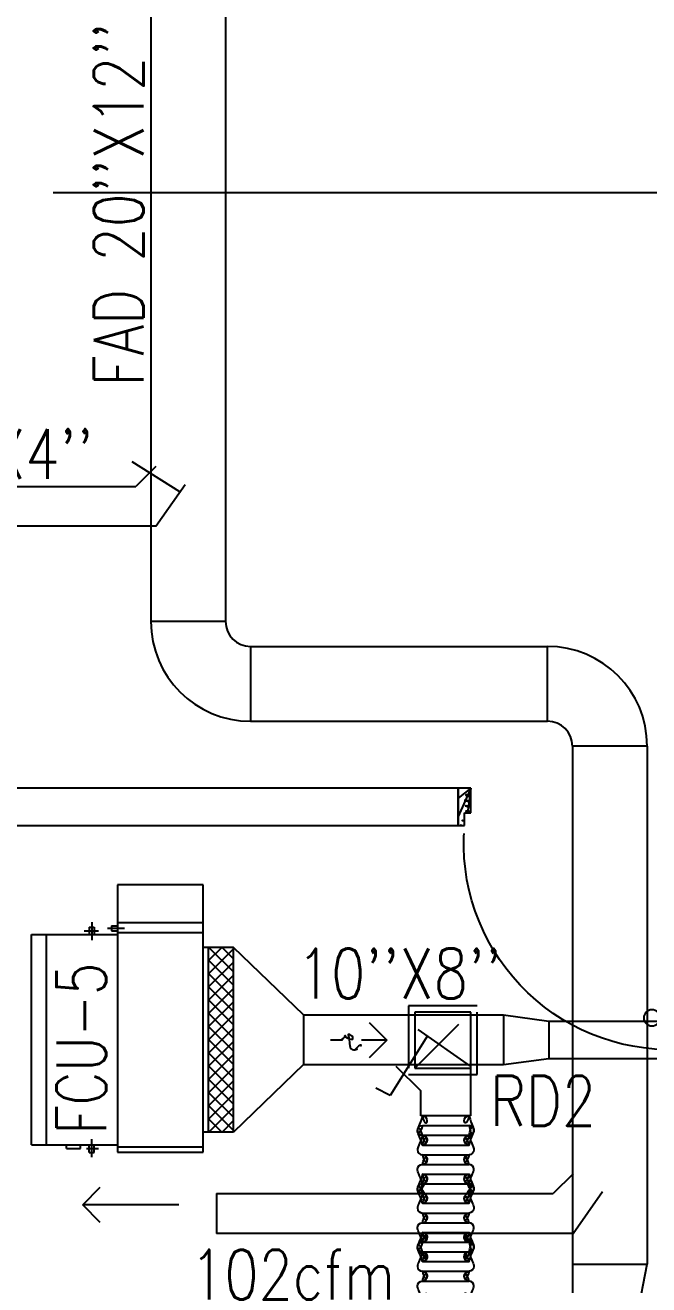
# Model space of a CAD drawing. Extents: x 417866231.7 to 417866328.5, y 43498046.7 to 43498124.2.
# Drawn here: x 417866272.47 to 417866274.97, y 43498086.42 to 43498091.48 of the extents above; entities that cross this region are included whole.
import ezdxf

# ---------------------------------------------------------------- set-up
doc = ezdxf.new("R2010")
doc.units = 0
doc.header["$MEASUREMENT"] = 0
doc.linetypes.add('CENTERX2', pattern=[4, 2.5, -0.5, 0.5, -0.5])
doc.linetypes.add('HIDDEN', pattern=[0.375, 0.25, -0.125])
doc.layers.get('0').update_dxf_attribs({"linetype": 'CONTINUOUS'})
for name, color, linetype in [('AXES', 11, 'CENTERX2'), ('DOOR', 9, 'CONTINUOUS'), ('DUCT', 6, 'CONTINUOUS'), ('FCU', 6, 'CONTINUOUS'), ('HAT', 11, 'CONTINUOUS'), ('M-AC-FLEX', 7, 'CONTINUOUS'), ('M-EGU.', 2, 'CONTINUOUS'), ('M-TEXT', 2, 'CONTINUOUS'), ('WALL', 9, 'CONTINUOUS')]:
    doc.layers.add(name, color=color, linetype=linetype)
doc.styles.add('ROMANS', font='ROMANS.shx', dxfattribs={"width": 0.6})
pattern_1 = [(45, (0, 0), (-26.51650429449553, 26.51650429449553), [])]

# ---------------------------------------------------------------- blocks, each defined once
blk = doc.blocks.new('DOOR90')
at = {"layer": 'DOOR', "color": 7, "linetype": 'ByBlock'}
for p, q in [((-150, 0), (0, 0)), ((-150, 0), (-150, -25)), ((0, -50), (-113.7099299924448, 0)), ((0, -50), (-40.1457343158545, 0)), ((0, -50), (0, 0)), ((-1000, -25), (-1050, -25)), ((-1050, -75), (-1050, -25)), ((-1050, -25), (-1050, -75)), ((-1000, -41.9999999999709), (-1020, -41.9999999999709)), ((-1020, -42), (-1020, -58)), ((-1000, -25), (-1000, -41.9999999999709)), ((-877.6424572214019, -17.79999999995925), (-967.6424572214019, -17.79999999995925)), ((-967.6424572214019, -25), (-967.6424572214019, -17.79999999995925)), ((-955.0424572214251, -8.799999999959255), (-890.2424572213786, -8.799999999959255)), ((-955.0424572214251, -17.79999999995925), (-955.0424572214251, -8.799999999959255)), ((-955.0424572214251, -17.79999999995925), (-890.2424572213786, -17.79999999995925)), ((-890.2424572213786, -17.79999999995925), (-890.2424572213786, -8.799999999959255)), ((-877.6424572214019, -25), (-877.6424572214019, -17.79999999995925)), ((-200, -25), (-150, -25)), ((-200, -42), (-200, -25)), ((-180, -42), (-200, -42)), ((-180, -58), (-180, -42)), ((-150, -25), (-100, -25)), ((-150, -75), (-150, -25)), ((-100, -25), (-100, -50)), ((0, -50), (-100, -36.64271395650576)), ((-100, -50), (0, -50)), ((-1000, -75), (-1050, -74.99999999947613)), ((-1000, -58), (-1020, -58)), ((-1000, -58), (-1000, -75)), ((-967.6424572214019, -75), (-967.6424572214019, -82.20000000004075)), ((-877.6424572214019, -82.20000000004075), (-967.6424572214019, -82.20000000004075)), ((-955.0424572214251, -82.20000000004075), (-890.2424572213786, -82.20000000004075)), ((-955.0424572214251, -82.20000000004075), (-955.0424572214251, -91.20000000004075)), ((-955.0424572214251, -91.20000000004075), (-890.2424572213786, -91.20000000004075)), ((-890.2424572213786, -82.20000000004075), (-890.2424572213786, -91.20000000004075)), ((-877.6424572214019, -75), (-877.6424572214019, -82.20000000004075)), ((-200, -58), (-180, -58)), ((-200, -75), (-200, -58)), ((-150, -75), (-200, -75)), ((0, -850), (-113.7099299924448, -900)), ((-100, -875), (-100, -850)), ((0, -850), (-100, -863.3572860434942)), ((-100, -850), (0, -850)), ((0, -850), (-40.1457343158545, -900)), ((0, -850), (0, -900)), ((-150, -875), (-100, -875)), ((-150, -900), (-150, -875)), ((-150, -900), (0, -900)), ((0, -900), (-150, -900))]:
    blk.add_line(p, q, dxfattribs=at)
at = {"layer": 'DOOR', "linetype": 'ByBlock'}
for p, q in [((-200, -25), (-1000, -25)), ((-200, -42), (-1000, -41.9999999999709)), ((-200, -58), (-1000, -58)), ((-1000, -75), (-200, -75))]:
    blk.add_line(p, q, dxfattribs=at)
at = {"layer": 'DOOR', "color": 7, "linetype": 'ByBlock'}
for centre in [(-922.6424572214019, 23.53094421501737), (-922.6424572214019, -123.5309442149592)]:
    blk.add_circle(centre, 32.39999999998526, dxfattribs=at)
for centre, radius, start, end in [((0, -50), 154.4019578127773, 161.1052885482714, 166.2857707768669), ((0, -50), 94.40195781277725, 148.0181880328085, 180), ((0, -50), 134.4019578127773, 158.159849394549, 169.2800236450682), ((0, -50), 114.4019578127773, 154.0838418822192, 167.37742587102), ((0, -50), 74.40195781277725, 137.7764264185456, 180), ((0, -50), 54.40195781277725, 113.2073828924446, 180), ((0, -50), 34.40195781277725, 90, 180), ((0, -50), 14.40195781277725, 90, 180), ((0, -850), 94.40195781277725, 180, 211.9818119671915), ((0, -850), 74.40195781277725, 180, 222.2235735814543), ((0, -850), 54.40195781277725, 180, 246.7926171075554), ((0, -850), 34.40195781277725, 180, 270), ((0, -850), 14.40195781277725, 180, 270), ((0, -850), 154.4019578127773, 193.7142292231331, 198.8947114517286), ((0, -850), 134.4019578127773, 190.7199763549318, 201.840150605451)]:
    blk.add_arc(centre, radius, start, end, dxfattribs=at)
at = {"layer": 'DOOR', "linetype": 'HIDDEN', "ltscale": 0.5}
blk.add_arc((-222.2222222220153, -49.99999999976717), 828.155208510499, 178.270116378131, 275.0030377036063, dxfattribs=at)
blk = doc.blocks.new('*X29')
at = {"color": 0}
for p, q in [((16890.47746209932, -2466.570672882412), (16943.4517006644, -2413.596434317336)), ((16890.47746209932, -2519.603681471403), (16990.47746209933, -2419.603681471401)), ((16990.47746209933, -2512.466117304769), (16891.6077791119, -2413.596434317336)), ((16990.47746209933, -2459.433108715778), (16944.64078770089, -2413.596434317336)), ((16990.47746209933, -2565.49912589376), (16890.47746209932, -2465.499125893757)), ((16890.47746209932, -2572.636690060394), (16990.47746209933, -2472.636690060392)), ((16990.47746209933, -2618.532134482751), (16890.47746209932, -2518.532134482748)), ((16890.47746209932, -2625.669698649385), (16990.47746209933, -2525.669698649383)), ((16990.47746209933, -2671.565143071742), (16890.47746209932, -2571.565143071739)), ((16890.47746209932, -2678.702707238376), (16990.47746209933, -2578.702707238374)), ((16990.47746209933, -2724.598151660733), (16890.47746209932, -2624.59815166073)), ((16890.47746209932, -2731.735715827367), (16990.47746209933, -2631.735715827365)), ((16990.47746209933, -2777.631160249724), (16890.47746209932, -2677.631160249721)), ((16890.47746209932, -2784.768724416358), (16990.47746209933, -2684.768724416357)), ((16990.47746209933, -2830.664168838715), (16890.47746209932, -2730.664168838713)), ((16890.47746209932, -2837.801733005349), (16990.47746209933, -2737.801733005348)), ((16990.47746209933, -2883.697177427706), (16890.47746209932, -2783.697177427704)), ((16890.47746209932, -2890.83474159434), (16990.47746209933, -2790.834741594339)), ((16990.47746209933, -2936.730186016697), (16890.47746209932, -2836.730186016694)), ((16890.47746209932, -2943.867750183331), (16990.47746209933, -2843.86775018333)), ((16990.47746209933, -2989.763194605689), (16890.47746209932, -2889.763194605686)), ((16890.47746209932, -2996.900758772323), (16990.47746209933, -2896.900758772321)), ((16990.47746209933, -3042.796203194679), (16890.47746209932, -2942.796203194677)), ((16890.47746209932, -3049.933767361314), (16990.47746209933, -2949.933767361312)), ((16990.47746209933, -3095.82921178367), (16890.47746209932, -2995.829211783668)), ((16890.47746209932, -3102.966775950305), (16990.47746209933, -3002.966775950303)), ((16990.47746209933, -3148.862220372662), (16890.47746209932, -3048.862220372659)), ((16891.53081232129, -3154.946434317336), (16990.47746209933, -3055.999784539294)), ((16943.52866745501, -3154.946434317336), (16890.47746209932, -3101.89522896165)), ((16944.56382091028, -3154.946434317336), (16990.47746209933, -3109.032793128285))]:
    blk.add_line(p, q, dxfattribs=at)
blk = doc.blocks.new('WHE06')
at = {"color": 3}
for p, q in [((688.9750000238419, 621.5), (346.0749999880791, 621.5)), ((346.0749999880791, 621.5), (346.0749999880791, 469.1000000014901)), ((688.9750000238419, 469.1000000014901), (688.9750000238419, 621.5)), ((242.1000000238419, 472.1842434704304), (242.1000000238419, 399.4801759719849)), ((321.0749999880791, 457.6499999985099), (321.0749999880791, 437.6499999985099)), ((321.0749999880791, 457.6499999985099), (346.0749999880791, 457.6499999985099)), ((60.32499998807907, -422.25), (60.32499998807907, 422.25)), ((212.2971614003181, 437.25), (269.0589052438736, 437.25)), ((232.1000000238419, 452.25), (232.1000000238419, 422.25)), ((232.1000000238419, 452.25), (252.1000000238419, 452.25)), ((252.1000000238419, 452.25), (252.1000000238419, 422.25)), ((304.9940044879913, 447.6499999985099), (373.2827185988426, 447.6499999985099)), ((321.0749999880791, 437.6499999985099), (346.0749999880791, 437.6499999985099)), ((346.0749999880791, 430.4178223386407), (688.9750000238419, 430.4178223386407)), ((811.1999999880791, 370.6749999970198), (688.9750000238419, 370.6749999970198)), ((711.1999999880791, -370.6749999970198), (711.1999999880791, 370.6749999970198)), ((811.1999999880791, -370.6749999970198), (811.1999999880791, 370.6749999970198)), ((242.1000000238419, -472.1842434704304), (242.1000000238419, -399.4801759719849)), ((811.1999999880791, -370.6749999970198), (688.9750000238419, -370.6749999970198)), ((141.6357128024101, -437.25), (141.6357128024101, -422.25)), ((141.6357128024101, -437.25), (196.5700032711029, -437.25)), ((196.5700032711029, -437.25), (196.5700032711029, -422.25)), ((221.3790392279625, -437.25), (269.0589052438736, -437.25)), ((232.1000000238419, -452.25), (232.1000000238419, -422.25)), ((232.1000000238419, -452.25), (252.1000000238419, -452.25)), ((252.1000000238419, -452.25), (252.1000000238419, -422.25)), ((346.0749999880791, -430.4178223386407), (688.9750000238419, -430.4178223386407))]:
    blk.add_line(p, q, dxfattribs=at)
at = {"color": 6}
for p, q in [((346.0749999880791, 469.1000000014901), (346.0749999880791, -450.8250000029802)), ((688.9750000238419, 469.1000000014901), (346.0749999880791, 469.1000000014901)), ((688.9750000238419, -450.8250000029802), (688.9750000238419, 469.1000000014901)), ((0, -422.25), (0, 422.25)), ((0, 422.25), (346.0749999880791, 422.25)), ((0, -422.25), (346.0749999880791, -422.25)), ((346.0749999880791, -450.8250000029802), (688.9750000238419, -450.8250000029802))]:
    blk.add_line(p, q, dxfattribs=at)
at = {"color": 11}
blk.add_blockref('*X29', (-16179.27746212482, 2784.271434314549), dxfattribs=at)

msp = doc.modelspace()

# ---------------------------------------------------------------- hatches: boundary and pattern name
at = {"layer": 'HAT'}
h = msp.add_hatch(dxfattribs=at)
h.set_pattern_fill('ANSI31', color=256, scale=300, style=0)
h.set_pattern_definition(pattern_1)
h.paths.add_polyline_path([(417866273.8468633, 43498090.72208098), (417866274.1968633, 43498090.72208098), (417866274.1968633, 43498091.02208098), (417866273.8468633, 43498091.02208098)])
h = msp.add_hatch(dxfattribs=at)
h.set_pattern_fill('ANSI31', color=256, scale=300, style=0)
h.set_pattern_definition(pattern_1)
h.paths.add_polyline_path([(417866274.2168633, 43498090.72208098), (417866274.5668633, 43498090.72208098), (417866274.5668633, 43498091.02208098), (417866274.2168633, 43498091.02208098)])
h = msp.add_hatch(dxfattribs=at)
h.set_pattern_fill('ANSI31', color=256, scale=300, style=0)
h.set_pattern_definition(pattern_1)
h.paths.add_polyline_path([(417866274.2168633, 43498090.40208098), (417866274.5668633, 43498090.40208098), (417866274.5668633, 43498090.70208098), (417866274.2168633, 43498090.70208098)])

# ---------------------------------------------------------------- linework, layer by layer
at = {"layer": 'AXES'}
msp.add_line((417866307.0786051, 43498090.80878641), (417866239.0386051, 43498090.80878641), dxfattribs=at)
at = {"layer": 'DUCT', "linetype": 'ByBlock'}
for p, q in [((417866273.2705262, 43498094.45580465), (417866273.2705262, 43498089.08719017)), ((417866272.9705262, 43498091.83134733), (417866272.9705262, 43498089.08719017)), ((417866273.2705262, 43498089.08719017), (417866272.9705262, 43498089.08719017)), ((417866273.3705262, 43498088.98719016), (417866273.3705262, 43498088.68719017)), ((417866273.3705262, 43498088.98719016), (417866274.5611951, 43498088.98719016)), ((417866274.5611951, 43498088.68719017), (417866274.5611951, 43498088.98719016)), ((417866273.3705262, 43498088.68719017), (417866274.5611951, 43498088.68719017)), ((417866274.6611952, 43498088.58719017), (417866274.6611952, 43498084.52097195)), ((417866274.9611952, 43498088.58719017), (417866274.9611952, 43498086.50749288)), ((417866273.5827048, 43498087.50850714), (417866273.302303, 43498087.77918214)), ((417866273.5827048, 43498087.50850714), (417866274.3843002, 43498087.50850714)), ((417866273.5827048, 43498087.50850714), (417866273.5827048, 43498087.30850714)), ((417866274.3843002, 43498087.50850714), (417866274.3843002, 43498087.30850714)), ((417866274.3843002, 43498087.50850714), (417866274.5669932, 43498087.48350714)), ((417866274.5669932, 43498087.48350714), (417866274.5669932, 43498087.33350714)), ((417866274.5669932, 43498087.48350714), (417866277.8007208, 43498087.48350714)), ((417866274.3843002, 43498087.30850714), (417866274.5669932, 43498087.33350714)), ((417866274.5669932, 43498087.33350714), (417866277.8007208, 43498087.33350714)), ((417866273.5827048, 43498087.30850714), (417866273.302303, 43498087.03783214)), ((417866273.5827048, 43498087.30850714), (417866274.3843002, 43498087.30850714)), ((417866273.234079, 43498086.79050708), (417866273.234079, 43498086.63050708)), ((417866274.6611952, 43498086.50749288), (417866274.9611952, 43498086.50749288)), ((417866274.9111952, 43498086.25335851), (417866274.9611952, 43498086.50749288))]:
    msp.add_line(p, q, dxfattribs=at)
at = {"layer": 'DUCT'}
for p, q in [((417866273.0873059, 43498089.60813457), (417866272.8958374, 43498089.72828043)), ((417866272.9903237, 43498089.70962957), (417866272.9103237, 43498089.62962957)), ((417866271.5602343, 43498089.62962957), (417866272.9103237, 43498089.62962957)), ((417866272.9903237, 43498089.46962956), (417866273.1079148, 43498089.63756704)), ((417866272.9903237, 43498089.46962956), (417866271.5602343, 43498089.46962956)), ((417866274.9611952, 43498088.58719017), (417866274.6611952, 43498088.58719017)), ((417866274.2531841, 43498087.30263828), (417866274.0432622, 43498087.44962714)), ((417866274.0800529, 43498087.42386609), (417866273.9298705, 43498087.1845305)), ((417866273.9531841, 43498087.30263828), (417866274.0531841, 43498087.20263828)), ((417866274.2531841, 43498087.30263828), (417866274.2531841, 43498087.10263828)), ((417866273.9298705, 43498087.1845305), (417866273.8734286, 43498087.2133035)), ((417866273.9298705, 43498087.1845305), (417866273.9298705, 43498087.1845305)), ((417866274.0531841, 43498087.10263828), (417866274.0531841, 43498087.20263828)), ((417866274.2531841, 43498087.10263828), (417866274.0531841, 43498087.10263828)), ((417866274.6641684, 43498086.87050708), (417866274.5841684, 43498086.79050708)), ((417866273.234079, 43498086.79050708), (417866274.5841684, 43498086.79050708)), ((417866274.6641684, 43498086.63050708), (417866274.7817594, 43498086.79844456)), ((417866274.6641684, 43498086.63050708), (417866273.234079, 43498086.63050708))]:
    msp.add_line(p, q, dxfattribs=at)
at = {"layer": 'DUCT', "linetype": 'ByBlock'}
for centre, radius, start, end in [((417866273.3705262, 43498089.08719017), 0.4, 180, 270), ((417866273.3705262, 43498089.08719017), 0.1, 180, 270), ((417866274.5611951, 43498088.58719017), 0.4, 0, 90), ((417866274.5611951, 43498088.58719017), 0.1, 0, 90)]:
    msp.add_arc(centre, radius, start, end, dxfattribs=at)
at = {"layer": 'M-AC-FLEX', "color": 11}
for p, q in [((417866274.0594371, 43498087.06363825), (417866274.2469311, 43498087.06363825)), ((417866274.0594371, 43498087.02463821), (417866274.2469311, 43498087.02463821)), ((417866274.0594371, 43498086.98563818), (417866274.2469311, 43498086.98563818)), ((417866274.0594371, 43498086.9466382), (417866274.2469311, 43498086.9466382)), ((417866274.0594371, 43498086.9466382), (417866274.2469311, 43498086.9466382)), ((417866274.0594371, 43498086.90763817), (417866274.2469311, 43498086.90763817)), ((417866274.0594371, 43498086.90763817), (417866274.2469311, 43498086.90763817)), ((417866274.0594371, 43498086.8686382), (417866274.2469311, 43498086.8686382)), ((417866274.0594371, 43498086.82968647), (417866274.2469311, 43498086.82968647)), ((417866274.0594371, 43498086.82963816), (417866274.2469311, 43498086.82963816)), ((417866274.0594371, 43498086.79068644), (417866274.2469311, 43498086.79068644)), ((417866274.0594371, 43498086.79063813), (417866274.2469311, 43498086.79063813)), ((417866274.0594371, 43498086.7516864), (417866274.2469311, 43498086.7516864)), ((417866274.0594371, 43498086.71268643), (417866274.2469311, 43498086.71268643)), ((417866274.0594371, 43498086.71268643), (417866274.2469311, 43498086.71268643)), ((417866274.0594371, 43498086.67368639), (417866274.2469311, 43498086.67368639)), ((417866274.0594371, 43498086.67368639), (417866274.2469311, 43498086.67368639)), ((417866274.0594371, 43498086.63468642), (417866274.2469311, 43498086.63468642)), ((417866274.0594371, 43498086.59568638), (417866274.2469311, 43498086.59568638)), ((417866274.0594371, 43498086.59563807), (417866274.2469311, 43498086.59563807)), ((417866274.0594371, 43498086.55668635), (417866274.2469311, 43498086.55668635)), ((417866274.0594371, 43498086.55663804), (417866274.2469311, 43498086.55663804)), ((417866274.0594371, 43498086.51763801), (417866274.2469311, 43498086.51763801)), ((417866274.0594371, 43498086.47863803), (417866274.2469311, 43498086.47863803)), ((417866274.0594371, 43498086.47863803), (417866274.2469311, 43498086.47863803)), ((417866274.0594371, 43498086.439638), (417866274.2469311, 43498086.439638)), ((417866274.0594371, 43498086.439638), (417866274.2469311, 43498086.439638))]:
    msp.add_line(p, q, dxfattribs=at)
at = {"layer": 'M-AC-FLEX'}
for points in [[(417866274.0594371, 43498087.10263828, -1), (417866274.0594371, 43498087.06363825, 0.9999999999999997), (417866274.0594371, 43498087.02463827)], [(417866274.2469311, 43498087.10263828, 1), (417866274.2469311, 43498087.06363825, -0.9999999999999997), (417866274.2469311, 43498087.02463827)], [(417866274.0594371, 43498087.02463821, -1), (417866274.0594371, 43498086.98563818, 0.9999999999999997), (417866274.0594371, 43498086.9466382, -0.9999999999999997), (417866274.0594371, 43498086.90763817, 0.008922208175201772), (417866274.0587533, 43498086.90763817, 0.008922208175201772)], [(417866274.0594371, 43498087.02463827, -1), (417866274.0594371, 43498087.06363825)], [(417866274.0594371, 43498086.98563818, 1), (417866274.0594371, 43498087.02463821, -0.9999999999999997), (417866274.0594371, 43498087.06363819)], [(417866274.0594371, 43498087.06363819, 1), (417866274.0594371, 43498087.02463821)], [(417866274.2469311, 43498086.98563818, -1), (417866274.2469311, 43498087.02463821, 0.9999999999999997), (417866274.2469311, 43498087.06363819)], [(417866274.2469311, 43498087.02463821, 1), (417866274.2469311, 43498086.98563818, -0.9999999999999997), (417866274.2469311, 43498086.9466382, 1), (417866274.2469311, 43498086.90763817, -0.008922208175201772), (417866274.2476149, 43498086.90763817, -0.008922208175201772)], [(417866274.2469793, 43498087.02463833, 1.000000764127005), (417866274.2469311, 43498087.06363825)], [(417866274.2469793, 43498087.06363813, -1.000000764127005), (417866274.2469311, 43498087.02463821)], [(417866274.0594371, 43498086.82963816, 1), (417866274.0594371, 43498086.8686382, -0.9999999999999997), (417866274.0594371, 43498086.90763817, 0.9999999999999997), (417866274.0594371, 43498086.9466382, -0.008922208175201772), (417866274.0587533, 43498086.9466382, -0.008922208175201772)], [(417866274.2469311, 43498086.82963816, -1), (417866274.2469311, 43498086.8686382, 0.9999999999999997), (417866274.2469311, 43498086.90763817, -1), (417866274.2469311, 43498086.9466382, 0.008922208175201772), (417866274.2476149, 43498086.9466382, 0.008922208175201772)], [(417866274.0594371, 43498086.8686382, -1), (417866274.0594371, 43498086.82963816, 0.9999999999999997), (417866274.0594371, 43498086.79063819)], [(417866274.0687547, 43498086.83205656, -0.1251917153874746), (417866274.0594371, 43498086.82968647, 0.9999999999999997), (417866274.0594371, 43498086.7906865)], [(417866274.0594371, 43498086.7906865, -1), (417866274.0594371, 43498086.82968647)], [(417866274.0594371, 43498086.7516864, 1), (417866274.0594371, 43498086.79068644, -0.9999999999999997), (417866274.0594371, 43498086.82968641)], [(417866274.0594371, 43498086.82968641, 1), (417866274.0594371, 43498086.79068644)], [(417866274.0594371, 43498086.79063819, -1), (417866274.0594371, 43498086.82963816)], [(417866274.0687547, 43498086.78826804, 0.1251917153874746), (417866274.0594371, 43498086.79063813, -0.9999999999999997), (417866274.0594371, 43498086.8296381)], [(417866274.0594371, 43498086.8296381, 1), (417866274.0594371, 43498086.79063813)], [(417866274.2469311, 43498086.8686382, 1), (417866274.2469311, 43498086.82963816, -0.9999999999999997), (417866274.2469311, 43498086.79063819)], [(417866274.2469311, 43498086.7516864, -1), (417866274.2469311, 43498086.79068644, 0.9999999999999997), (417866274.2469311, 43498086.82968641)], [(417866274.2376136, 43498086.83205657, 0.1251913587584281), (417866274.2469311, 43498086.82968647, -0.9999999999999997), (417866274.2469311, 43498086.7906865)], [(417866274.2376136, 43498086.78826803, -0.1251913587584281), (417866274.2469311, 43498086.79063813, 0.9999999999999997), (417866274.2469311, 43498086.8296381)], [(417866274.2469793, 43498086.79068656, 1.000000764127005), (417866274.2469311, 43498086.82968647)], [(417866274.2469793, 43498086.82968635, -1.000000764127005), (417866274.2469311, 43498086.79068644)], [(417866274.2469793, 43498086.79063825, 1.000000764127005), (417866274.2469311, 43498086.82963816)], [(417866274.2469793, 43498086.82963804, -1.000000764127005), (417866274.2469311, 43498086.79063813)], [(417866274.0594371, 43498086.79068644, -1), (417866274.0594371, 43498086.7516864, 0.9999999999999997), (417866274.0594371, 43498086.71268643, -0.9999999999999997), (417866274.0594371, 43498086.67368639, 0.008922208175201772), (417866274.0587533, 43498086.67368639, 0.008922208175201772)], [(417866274.2469311, 43498086.79068644, 1), (417866274.2469311, 43498086.7516864, -0.9999999999999997), (417866274.2469311, 43498086.71268643, 1), (417866274.2469311, 43498086.67368639, -0.008922208175201772), (417866274.2476149, 43498086.67368639, -0.008922208175201772)], [(417866274.0594371, 43498086.59568638, 1), (417866274.0594371, 43498086.63468642, -0.9999999999999997), (417866274.0594371, 43498086.67368639, 0.9999999999999997), (417866274.0594371, 43498086.71268643, -0.008922208175201772), (417866274.0587533, 43498086.71268643, -0.008922208175201772)], [(417866274.2469311, 43498086.59568638, -1), (417866274.2469311, 43498086.63468642, 0.9999999999999997), (417866274.2469311, 43498086.67368639, -1), (417866274.2469311, 43498086.71268643, 0.008922208175201772), (417866274.2476149, 43498086.71268643, 0.008922208175201772)], [(417866274.0594371, 43498086.63468642, -1), (417866274.0594371, 43498086.59568638, 0.9999999999999997), (417866274.0594371, 43498086.55668641)], [(417866274.0775438, 43498086.62237679, -0.5305381780534041), (417866274.0594371, 43498086.59563807, 0.9999999999999997), (417866274.0594371, 43498086.5566381)], [(417866274.2469311, 43498086.63468642, 1), (417866274.2469311, 43498086.59568638, -0.9999999999999997), (417866274.2469311, 43498086.55668641)], [(417866274.2288244, 43498086.62237679, 0.5305381780534041), (417866274.2469311, 43498086.59563807, -0.9999999999999997), (417866274.2469311, 43498086.5566381)], [(417866274.0594371, 43498086.55668641, -1), (417866274.0594371, 43498086.59568638)], [(417866274.0775438, 43498086.52994763, 0.5305381780534041), (417866274.0594371, 43498086.55668635, -0.9999999999999997), (417866274.0594371, 43498086.59568632)], [(417866274.0594371, 43498086.59568632, 1), (417866274.0594371, 43498086.55668635)], [(417866274.0594371, 43498086.5566381, -1), (417866274.0594371, 43498086.59563807)], [(417866274.0594371, 43498086.51763801, 1), (417866274.0594371, 43498086.55663804, -0.9999999999999997), (417866274.0594371, 43498086.59563801)], [(417866274.0594371, 43498086.59563801, 1), (417866274.0594371, 43498086.55663804)], [(417866274.2288244, 43498086.52994763, -0.5305381780534041), (417866274.2469311, 43498086.55668635, 0.9999999999999997), (417866274.2469311, 43498086.59568632)], [(417866274.2469311, 43498086.51763801, -1), (417866274.2469311, 43498086.55663804, 0.9999999999999997), (417866274.2469311, 43498086.59563801)], [(417866274.2469793, 43498086.55668647, 1.000000764127005), (417866274.2469311, 43498086.59568638)], [(417866274.2469793, 43498086.59568626, -1.000000764127005), (417866274.2469311, 43498086.55668635)], [(417866274.2469793, 43498086.55663816, 1.000000764127005), (417866274.2469311, 43498086.59563807)], [(417866274.2469793, 43498086.59563795, -1.000000764127005), (417866274.2469311, 43498086.55663804)], [(417866274.0594371, 43498086.55663804, -1), (417866274.0594371, 43498086.51763801, 0.9999999999999997), (417866274.0594371, 43498086.47863803, -0.9999999999999997), (417866274.0594371, 43498086.439638, 0.008922208175201772), (417866274.0587533, 43498086.439638, 0.008922208175201772)], [(417866274.2469311, 43498086.55663804, 1), (417866274.2469311, 43498086.51763801, -0.9999999999999997), (417866274.2469311, 43498086.47863803, 1), (417866274.2469311, 43498086.439638, -0.008922208175201772), (417866274.2476149, 43498086.439638, -0.008922208175201772)], [(417866274.0594371, 43498086.36163799, 1), (417866274.0594371, 43498086.40063802, -0.9999999999999997), (417866274.0594371, 43498086.439638, 0.9999999999999997), (417866274.0594371, 43498086.47863803, -0.008922208175201772), (417866274.0587533, 43498086.47863803, -0.008922208175201772)], [(417866274.2469311, 43498086.36163799, -1), (417866274.2469311, 43498086.40063802, 0.9999999999999997), (417866274.2469311, 43498086.439638, -1), (417866274.2469311, 43498086.47863803, 0.008922208175201772), (417866274.2476149, 43498086.47863803, 0.008922208175201772)]]:
    msp.add_lwpolyline(points, format="xyb", dxfattribs=at)
at = {"layer": 'M-EGU.', "linetype": 'HIDDEN'}
for p, q in [((417866274.2790887, 43498087.54428641), (417866274.0040886, 43498087.54428641)), ((417866274.0040886, 43498087.54428641), (417866274.0040886, 43498087.26928641)), ((417866274.2790887, 43498087.26928641), (417866274.2790887, 43498087.54428641)), ((417866274.0290887, 43498087.29428641), (417866274.2540886, 43498087.51928641)), ((417866274.0040886, 43498087.26928641), (417866274.2790887, 43498087.26928641))]:
    msp.add_line(p, q, dxfattribs=at)
at = {"layer": 'M-EGU.'}
for p, q in [((417866273.845878, 43498087.47749709), (417866273.9165887, 43498087.40678641)), ((417866274.2540886, 43498087.51928641), (417866274.0290887, 43498087.51928641)), ((417866274.0290887, 43498087.51928641), (417866274.0290887, 43498087.29428641)), ((417866274.2540886, 43498087.29428641), (417866274.2540886, 43498087.51928641)), ((417866273.7359072, 43498087.40678641), (417866273.6915886, 43498087.40678641)), ((417866273.9165887, 43498087.40678641), (417866273.8155261, 43498087.40678641)), ((417866273.9165887, 43498087.40678641), (417866273.845878, 43498087.33607573)), ((417866274.0290887, 43498087.29428641), (417866274.2540886, 43498087.29428641)), ((417866272.6971043, 43498086.74590614), (417866272.7678149, 43498086.81661683)), ((417866273.0832866, 43498086.74590614), (417866272.6971043, 43498086.74590614)), ((417866272.7678149, 43498086.67519547), (417866272.6971043, 43498086.74590614))]:
    msp.add_line(p, q, dxfattribs=at)
msp.add_lwpolyline([(417866273.7359072, 43498087.40678641, -0.1324001419046424), (417866273.7470491, 43498087.42287458, -0.15664048728736), (417866273.7624469, 43498087.429223, -0.7366118572675341), (417866273.7750659, 43498087.39775214, 0.7742319307937748), (417866273.7889865, 43498087.36733895, 0.2033489946306821), (417866273.8100615, 43498087.38106672, 0.1938082075567039), (417866273.8155261, 43498087.40678641)], format="xyb", dxfattribs=at)
at = {"layer": 'WALL'}
for p, q in [((417866274.2036051, 43498088.41878641), (417866271.9286051, 43498088.41878641)), ((417866274.2036051, 43498088.26878641), (417866274.2036051, 43498088.41878641)), ((417866272.3286051, 43498088.26878641), (417866274.2036051, 43498088.26878641))]:
    msp.add_line(p, q, dxfattribs=at)

# ---------------------------------------------------------------- block references
at = {"layer": 'DOOR', "color": 0, "linetype": 'ByBlock', "xscale": -0.001000002026557922, "yscale": 0.001000002026557922, "zscale": 0.001, "rotation": 270}
msp.add_blockref('DOOR90', (417866275.1036051, 43498088.41878641), dxfattribs=at)
at = {"layer": 'FCU', "linetype": 'ByBlock', "xscale": 0.0009999871253967285, "yscale": 0.001000002026557922, "zscale": 0.001}
msp.add_blockref('WHE06', (417866272.4911031, 43498087.40850714), dxfattribs=at)

# ---------------------------------------------------------------- texts
at = {"layer": 'M-TEXT', "style": 'ROMANS'}
for s, width, p in [("FAD 20''X12''", 0.8, (417866272.9414001, 43498090.03161173)), ('FCU-5', 0.75, (417866272.7918047, 43498087.02921765))]:
    msp.add_text(s, height=0.2, rotation=90, dxfattribs=dict(at, width=width)).set_placement(p)
at = {"layer": 'M-TEXT', "style": 'ROMANS', "width": 0.8}
for s, p in [("6''X4''", (417866272.055365, 43498089.65981028)), ("10''X8''", (417866273.5566272, 43498087.57419888)), ('RD2', (417866274.3312185, 43498087.06322713)), ('102cfm', (417866273.1284278, 43498086.3651548))]:
    msp.add_text(s, height=0.2, dxfattribs=at).set_placement(p)

doc.saveas('drawing.dxf')
